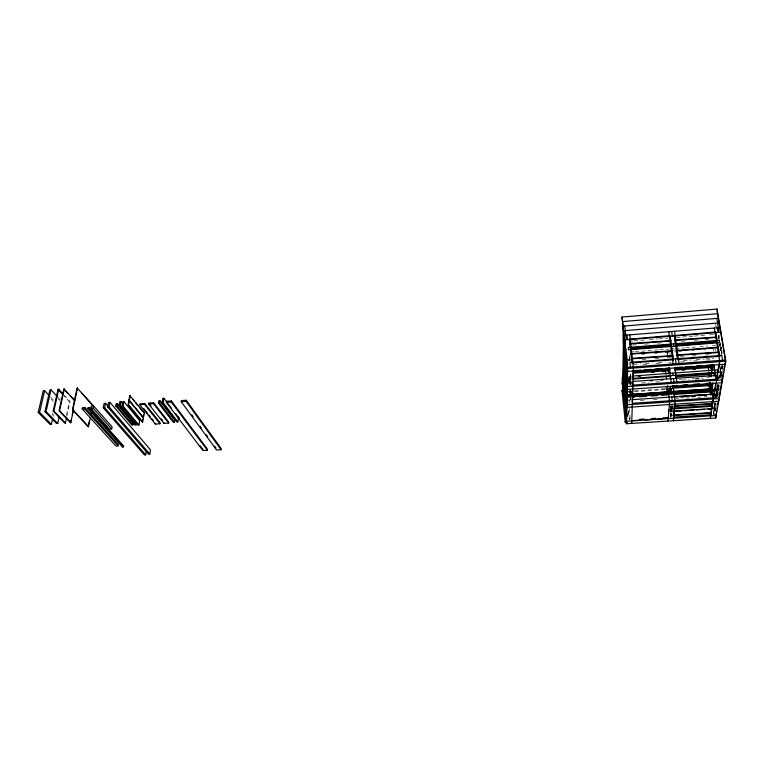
<?xml version="1.0" encoding="UTF-8"?>
<svg xmlns="http://www.w3.org/2000/svg" width="764" height="764" viewBox="0 0 764 764"><rect width="100%" height="100%" fill="white"/><g stroke="black" fill="none" stroke-linecap="round" stroke-linejoin="round"><path stroke-width="0.57" stroke-dasharray="3.82 2.86" d="M630.969 397.375L628.591 397.538L628.61 396.908L630.988 396.745M631.312 399.725L628.934 399.887L628.915 400.517L631.293 400.355M630.195 384.846L630.51 372.975M630.319 384.569L630.644 372.708M631.15 395.122L631.255 391.598M665.96 389.468L666.103 387.749M669.751 390.385L669.971 388.017M669.885 390.547L670.2 387.186M670.114 390.328L670.324 388.083M670.267 390.28L670.496 387.921M671.193 390.452L671.403 388.207M670.362 409.256L670.706 405.703M670.362 411.624L670.907 406.076M670.143 417.459L671.279 405.894M671.527 405.846L670.725 413.983L671.174 417.392M671.766 405.894L671.413 411.538L672.005 405.617M671.556 416.218L672.597 405.808M715.964 324.184L715.61 326.486L717.348 326.343M713.309 350.819L713.843 347.353M715.219 350.934L715.572 348.651M718.246 338.261L718.8 334.756M718.284 339.331L719.029 334.632M719.306 338.834L719.869 335.377M719.401 346.264L719.784 343.972M719.669 345.586L720.041 343.294M719.984 346.226L720.366 343.924M720.07 346.694L720.633 343.246M720.146 350.733L721.092 345.013M720.49 350.533L721.063 347.104M720.729 350.686L721.493 346.111M721.073 350.485L721.646 347.057M721.159 354.553L721.923 349.998M721.426 353.894L721.999 350.475M721.741 354.506L722.133 352.233M715.285 397.777L715.677 395.513M717.138 386.937L717.53 384.674M718.494 379.011L719.85 371.094L720.423 371.056L719.258 377.846M714.273 405.464L714.665 403.211M715.629 397.567L716.403 393.049L716.957 393.011L717.482 396.306M718.236 398.493L716.899 390.118L717.874 384.473M718.838 378.82L720.003 372.039L720.586 371.992L719.612 377.645M721.331 378.763L720.118 371.352L720.7 367.952M714.225 405.865L714.789 402.561M715.734 397.06L716.861 390.461L717.234 392.772L716.479 397.156M714.483 405.646L714.875 403.392M715.839 397.738L716.813 392.094L716.154 387.95M718.093 384.626L717.32 389.153L716.756 389.201M721.321 365.832L720.548 370.359L719.965 370.406M714.445 415.75L713.729 411.175L715.047 403.526M715.209 403.172L714.626 406.563L714.082 406.591L714.76 410.927L715.305 410.889L714.378 404.175M716.183 397.528L716.957 393.011M718.437 384.426L717.463 390.079L716.899 390.118M721.674 365.641L720.7 371.304L720.118 371.352M715.524 402.647L714.579 408.129L713.27 408.215M719.096 385.056L717.53 394.062L718.093 394.023M720.271 378.304L720.662 376.06L721.235 376.012M720.777 375.372L722.543 365.221M714.76 410.927L716.126 403.058M719.172 385.533L717.606 394.53L718.17 394.491M720.853 375.85L722.62 365.698M715.62 407.814L715.047 411.089L713.729 411.175M715.811 406.715L716.183 404.528M718.685 390.652L719.077 388.398M721.56 374.198L722.935 366.309M718.762 391.12L719.153 388.866M721.436 375.802L723.011 366.787M66.869 416.265L70.04 401.606L64.386 395.456M66.439 415.186L69.362 401.654L63.708 395.513M52.047 415.387L52.554 413.133M53.146 416.409L53.652 414.164M629.345 341.231L632.879 340.945M634.063 340.859L644.682 340.018M649.4 339.636L657.651 338.987M658.835 338.891L668.271 338.146M676.532 337.487L681.249 337.115M682.433 337.019L693.053 336.179M694.228 336.084L704.847 335.243M709.565 334.871L714.283 334.498M632.85 345.108L636.412 344.831M644.721 344.182L649.467 343.81M657.785 343.151L661.347 342.874M681.526 341.288L686.282 340.916M694.591 340.267L698.153 339.98M705.277 339.426L710.023 339.054M630.3 352.023L633.824 351.755M634.999 351.66L646.783 350.819M647.92 350.666L658.492 349.845M659.666 349.759L669.321 349.072M670.505 348.986L674.068 348.709M675.252 348.613L684.334 347.849M685.509 347.763L695.421 347.057M699.604 346.675L707.827 346.035M712.535 345.672L715.591 345.5M673.074 350.17L675.443 349.988M641.703 354.486L644.052 354.305M654.605 353.493L656.944 353.312M665.158 352.681L669.283 352.366M674.488 351.965L677.964 351.707M679.12 351.612L681.44 351.44M691.888 350.638L694.209 350.456M703.482 349.75L705.802 349.568M69.362 401.654L70.04 401.606M626.977 359.51L630.51 359.242M628.142 360.102L630.491 359.93M627.817 360.875L630.195 360.703M642.085 359.796L646.85 359.443M655.178 358.813L658.74 358.536M667.067 357.905L670.639 357.638M680.151 356.922L686.101 356.473M692.05 356.014L696.806 355.661M705.134 355.031L711.074 354.582M633.642 364.352L640.729 363.826M645.456 363.463L652.551 362.938M658.463 362.489L665.549 361.964M683.283 360.637L691.554 360.016M696.281 359.663L704.551 359.042M705.735 358.946L714.006 358.335M642.82 364.8L647.519 364.447M655.751 363.836L660.459 363.483M668.691 362.862L671.04 362.69M680.457 361.983L685.155 361.639M693.387 361.019L699.27 360.579M706.328 360.054L711.036 359.701M628.81 376.327L631.188 376.146M628.791 376.996L631.169 376.824M627.254 377.808L631.666 377.492M628.934 377.97L631.284 377.798M627.359 378.743L631.771 378.419M628.648 379.211L631.026 379.039M628.524 379.326L631.427 379.154M628.447 380.262L630.806 380.09M628.419 381.58L630.768 381.408M628.591 381.589L631.723 381.522M631.704 382.191L629.383 382.353L629.402 381.685L629.784 385.209M628.944 382.525L631.188 382.372M628.562 382.907L630.921 382.735M679.234 379.278L681.593 379.106M692.203 378.352L694.552 378.18M628.925 383.299L631.159 383.136M695.603 378.533L700.196 378.209M707.082 377.712L709.374 377.55M628.409 383.929L633.165 383.595M641.493 382.993L648.626 382.487M655.76 381.981L661.71 381.551M681.927 380.109L689.061 379.603M695.001 379.173L703.329 378.581M627.884 391.369L671.757 388.293M627.865 392.133L672.864 388.991M630.73 394.463L628.361 394.625L628.591 397.538M628.113 394.702L631.685 394.453M628.352 395.255L630.72 395.093M625.726 395.504L631.666 395.083M625.831 395.781L631.713 395.38M628.361 395.752L630.739 395.58M625.821 396.411L631.771 396M628.342 396.506L630.711 396.344M716.26 392.133L716.813 392.094M640.337 400.431L645.055 400.107M653.316 399.553L658.043 399.228M676.207 398.741L678.575 398.579M685.7 398.092L692.833 397.605M697.58 397.28L707.082 396.64M716.365 395.867L717.711 395.781M670.668 406.123L673.036 405.971M670.639 406.381L673.008 406.219M670.725 406.572L673.094 406.41M670.696 406.82L673.074 406.668M670.257 408.205L673.743 407.976M672.702 408.95L670.372 409.103L671.289 416.103M670.038 410.469L672.415 410.316M670.009 410.717L672.387 410.564M670.152 411.376L672.53 411.213M670.133 411.624L672.511 411.462M50.968 398.942L53.289 401.387M50.777 397.204L53.862 400.47M58.331 398.875L59.859 400.508M57.883 397.156L60.175 399.601M719.812 365.899L721.254 374.675M719.698 366.586L721.321 376.49M720.309 371.743L720.462 372.679M720.003 372.039L721.025 378.314M718.723 377.206L719.029 379.106M718.456 376.938L718.762 378.839M717.425 388.504L717.577 389.43M716.794 385.868L718.246 394.988M717.033 388.704L718.141 395.628M716.202 389.086L717.3 396M716.24 392.257L717.1 397.442M715.782 394.94L716.145 397.242M715.247 393.985L715.801 397.481M713.882 406.333L714.798 412.216M713.557 407.413L714.302 412.13M713.328 410.717L713.929 414.585M713.309 411.127L713.891 414.842M669.847 352.328L670.152 354.611M667.096 351.851L667.411 354.19M667.039 352.538L668.137 360.732M670.973 387.262L671.432 390.7M670.42 387.634L670.878 391.072M669.656 387.348L670.114 390.796M670.439 413.515L671.222 419.522M666.179 386.89L666.638 390.404M666.065 388.188L666.351 390.385M629.889 360.57L629.24 354.754L629.87 361.257M629.307 378.218L630.08 385.333M630.606 390.079L631.255 396.038M629.288 378.868L629.937 384.789M630.586 390.71L631.236 396.64M628.505 378.801L629.097 384.273M629.822 390.872L630.319 395.809L629.555 388.8M628.495 379.068L628.973 383.452M628.934 399.887L629.297 403.344M629.192 408.52L630.3 419.57M628.4 410.411L629.393 419.694M628.371 411.529L629.24 419.637M630.424 396.459L630.892 401.081L630.424 396.459"/><path stroke-width="1.15" d="M725.475 360.761L725.599 360.035L627.521 367.341L626.413 423.733L715.706 418.023L725.8 361.2L717.062 309.067L622.039 317.041L627.511 368.047L628.084 368M622.526 322.494L622.536 321.577L717.826 313.66M621.991 390.977L622.001 390.347L623.042 390.27L623.032 390.91M622.221 383.776L622.316 377.091L622.832 377.492M622.679 388.112L623.529 330.716L719.382 322.914M623.147 391.273L624.035 335.32L720.165 327.584L720.013 328.52M623.615 395.647L624.541 339.951L626.251 339.818L624.732 325.989M624.303 382.143L624.618 364.285L625.172 364.247M624.35 382.592L624.665 364.743L625.219 364.705M625.181 395.542L625.601 373.491L626.165 373.443M625.983 354.018L625.62 372.813L626.174 372.775L625.859 370.616M625.315 391.626L625.649 373.949L626.213 373.911M626.031 354.486L625.668 373.281L626.222 373.233M626.308 422.167L625.248 422.234L625.267 421.623L626.327 421.547L623.052 389.764M626.088 377.225L626.47 358.507L627.043 358.459M626.604 382.793L626.279 400.766L626.824 400.728M626.671 382.592L627.015 363.502L627.588 363.454M626.413 423.733L627.645 368.496L622.039 317.041M629.307 339.168L670.19 335.606L671.413 345.07M629.88 344.297L629.832 343.523L670.802 340.601M630.329 348.279L629.316 338.872M630.434 349.215L671.566 345.71L673.466 360.073M631.016 354.401L630.969 353.627L672.186 350.752M631.541 359.147L631.494 358.373L672.845 355.527M632 363.196L630.443 348.919M632.22 402.275L632.668 388.122M632.735 385.772L632.812 383.413M632.964 378.696L633.222 370.444M631.713 423.399L633.461 368.057L629.727 334.861M668.185 371.237L668.242 370.588L668.691 373.949M670.868 341.069L629.889 343.991M672.253 351.23L631.016 354.104M674.22 335.597L715.811 331.968L717.281 341.498M672.912 356.005L631.551 358.841M674.937 340.744L674.908 339.97L716.536 336.991M668.615 412.073L668.825 409.819M668.003 421.079L669.684 400.775M675.5 344.755L674.249 335.281M675.634 345.7L717.482 342.138L719.764 356.597M676.293 350.437L718.217 347.219M676.36 350.915L718.303 347.696M677.019 355.69L676.98 354.907L719.01 352.013M677.592 359.768L675.663 345.395M673.476 417.373L674.765 404.93M673.38 420.735L675.242 400.403M221.092 449.719L221.216 448.697L186.254 400.25L181.374 400.613L181.211 401.692L216.575 450.006L221.092 449.719L186.091 401.329L186.254 400.25M207.378 450.254L207.512 449.242L171.413 400.947L166.552 401.31L166.38 402.389L202.88 450.54L207.378 450.254L171.241 402.026L171.413 400.947M166.714 401.931L163.935 398.264L162.77 398.35L162.044 402.819L176.732 421.995L177.859 421.909L178.528 417.536L175.749 413.868M716.918 310.022L717.062 309.067M174.373 422.158L174.717 419.971L159.991 400.766L158.826 400.852L158.454 403.086L173.247 422.234L174.373 422.158L159.619 403L159.991 400.766M710.615 368.172L710.969 365.851M710.94 368.105L711.045 367.446L711.58 370.836M168.663 423.103L168.806 422.225L153.621 402.771L148.799 403.125L148.646 404.022L163.983 423.428L168.663 423.103L153.468 403.659L153.621 402.771M716.613 337.468L674.965 340.438M709.699 382.926L709.145 386.45L708.801 384.254M712.105 367.656L712.478 365.307M710.988 375.792L711.351 373.51M711.714 371.228L712.793 364.39M673.285 387.004L709.88 384.435L710.09 383.127L705.353 383.461M711.131 376.709L711.676 373.29M712.038 371.017L712.984 364.829L705.869 365.354M163.983 423.428L164.126 422.559M710.023 389.716L710.95 383.862M710.539 388.446L711.083 385.085M177.859 421.909L163.209 402.733L163.935 398.264M160.02 423.762L160.163 422.884L144.721 403.488L139.917 403.85L139.755 404.739L155.359 424.087L160.02 423.762L144.568 404.385L144.721 403.488M710.74 394.644L711.399 391.025M711.714 389.544L712.812 382.764M713.92 375.993L714.464 372.603M155.359 424.087L155.503 423.218M711.169 394.205L711.542 391.932M711.857 390.471L712.965 383.7M714.244 375.802L714.798 372.412M149.782 454.055L150.47 449.872L109.901 402.351L108.488 402.466L107.629 406.887L148.464 454.141L149.782 454.055L109.051 406.782L109.901 402.351M719.086 352.5L677.047 355.384M107.877 405.99L105.566 403.306L104.143 403.421L103.283 407.842L144.386 454.933L145.704 454.847L146.401 450.664M712.144 403.612L674.22 405.885M711.886 405.741L712.631 401.243M710.463 414.957L712.793 401.052M713.184 398.732L715.706 383.662M716.489 379.03L719.01 363.96M711.647 408.893L712.965 401.033M710.243 418.376L719.784 361.649L714.273 328.062M142.39 422.129L128.094 404.824L129.785 395.532L144.425 412.98L142.39 422.129L142.887 419.255M143.307 416.829L143.632 414.919M138.895 424.994L139.65 420.658L123.892 401.654L122.756 401.74L121.934 406.171L137.787 425.08L138.895 424.994L123.071 406.085L123.892 401.654M122.469 403.316L120.96 401.511L119.814 401.597L118.983 406.028L134.932 424.937L136.049 424.86L136.431 422.693M132.974 424.899L133.356 422.731L117.398 403.793L116.262 403.879L115.841 406.104L131.866 424.975L132.974 424.899L116.978 406.018L117.398 403.793M716.594 410.975L715.706 418.023M716.976 408.797L717.415 406.286M717.797 404.156L718.246 401.606M721.292 384.416L718.695 401.234L626.776 407.393L626.661 406.286M721.579 382.774L723.546 371.648M723.89 369.747L725.074 363.005L725.265 364.218L627.588 371.419L627.454 370.273M122.421 446.911L87.831 408.492L88.013 407.604L89.14 407.518L123.634 445.995L123.482 446.844L122.421 446.911L122.574 446.071M142.858 422.091L128.572 404.786L130.262 395.494M118.143 445.851L118.372 444.581L84.804 407.451L82.464 407.623L82.187 408.95L115.927 446.004L118.143 445.851L84.527 408.778L82.187 408.95M136.049 424.86L120.129 405.951L120.96 401.511M111.697 428.967L112.107 426.809L93.571 405.913L91.222 406.085L90.773 408.291L109.424 429.129L111.697 428.967L93.132 408.119L90.773 408.291M145.704 454.847L104.697 407.737L105.566 403.306M92.998 405.34L77.107 387.969L72.446 409.771L88.223 426.751L90.496 417.717M90.954 415.463L92.32 408.721M93.132 408.119L93.571 405.913M88.223 426.751L89.359 421.126M90.505 415.501L90.954 413.248M123.482 446.844L88.958 408.406L89.14 407.518M84.527 408.778L84.804 407.451M88.681 426.713L72.914 409.733L77.565 387.931M73.63 410.316L70.527 422.769L71.014 420.506M72.217 414.862L73.172 410.344M62.772 393.699L58.732 389.315L58.045 389.363L53.165 411.099L64.73 423.084L65.408 423.036L66.63 417.402M70.527 422.769L59.076 410.755L63.89 389.01L74.748 400.403M70.985 422.731L59.544 410.726L64.348 388.971M57.119 396.335L51.016 389.793L49.918 389.879L44.942 411.586L56.651 423.552L57.739 423.466L59.229 416.705M65.408 423.036L53.862 411.042L58.732 389.315M49.24 395.58L44.618 390.69L43.252 390.796L38.2 412.464L50.023 424.383L51.379 424.287L52.64 418.662M57.739 423.466L46.05 411.5L51.016 389.793M51.379 424.287L39.585 412.359L44.618 390.69M718.599 318.273L623.032 326.132L623.348 342.988M720.949 332.273L719.172 332.416L716.842 318.416M625.525 344.583L624.962 344.631L624.627 363.607L625.181 363.568M625.582 345.051L625.009 345.099L624.675 364.065L625.229 364.027M630.338 347.973L671.441 344.765M675.529 344.449L717.329 341.183M626.012 349.033L625.439 349.072L624.856 387.329L625.391 387.291M625.544 350.017L626.117 349.969M627.149 359.414L626.576 359.452L626.193 378.151L626.747 378.113M128.982 399.944L143.212 417.345M128.896 400.384L143.135 417.774M632 362.9L673.495 359.777M677.62 359.472L719.812 356.291M627.063 363.979L627.645 363.931L627.397 361.678M115.841 406.104L116.978 406.018M166.38 402.389L171.241 402.026M107.629 406.887L109.051 406.782M118.983 406.028L120.129 405.951M158.454 403.086L159.619 403M162.044 402.819L163.209 402.733M44.942 411.586L46.05 411.5M53.165 411.099L53.862 411.042M87.831 408.492L88.958 408.406M139.755 404.739L144.568 404.385M148.646 404.022L153.468 403.659M181.211 401.692L186.091 401.329M627.645 368.496L725.8 361.2M38.2 412.464L39.585 412.359M121.934 406.171L123.071 406.085M103.283 407.842L104.697 407.737M633.547 370.683L640.662 370.158M644.214 369.9L651.329 369.375M654.891 369.117L661.996 368.592M665.559 368.324L669.111 368.067M676.226 367.541L682.156 367.102M685.709 366.835L692.824 366.319M696.386 366.051L702.307 365.612M633.499 372.049L670.171 369.356M674.908 369.002L712.764 366.223M633.127 373.157L669.875 370.464M675.376 370.062L712.707 367.322M651.816 372.44L654.156 372.269M662.34 371.667L664.68 371.495M682.433 370.196L684.811 370.024M693.129 369.413L695.498 369.241M632.382 376.06L717.539 369.862L717.788 371.438M638.303 376.308L640.671 376.127M626.633 377.855L626.079 377.893L625.726 395.504L626.26 395.466M144.425 412.98L139.487 407.498M626.738 378.782L626.174 378.829L625.821 396.411L626.365 396.373M632.544 378.4L717.921 372.221M676.083 375.783L679.635 375.525M682.013 375.353L709.279 373.386M632.621 379.068L670.954 376.26M675.414 375.974L715.744 373.023M675.653 376.862L709.88 374.398M632.888 381.437L717.234 375.382M650.269 380.864L652.59 380.692M660.717 380.109L663.037 379.947M631.876 385.19L717.53 379.106M624.761 386.422L625.296 386.383L625.067 384.244M721.397 380.567L721.98 380.529M672.234 385.791L676.961 385.457M682.882 385.037L687.61 384.703M693.521 384.292L699.442 383.872M672.941 388.217L709.689 385.639M631.923 394.377L712.058 388.819M631.685 394.453L712.669 388.838M681.517 391.579L683.856 391.416M703.759 390.032L706.098 389.879M638.809 394.596L641.187 394.425M649.515 393.852L651.893 393.689M660.22 393.107L662.598 392.944M672.11 392.285L674.497 392.123M682.825 391.55L685.203 391.378M693.531 390.805L695.909 390.643M631.713 395.38L715.228 389.592M631.771 396L715.219 390.242M633.958 396.22L641.025 395.733M645.733 395.408L651.625 394.998M656.333 394.673L663.4 394.186M666.934 393.947L669.293 393.785M632.172 396.669L714.77 390.967M632.153 397.299L634.521 397.137M639.267 396.803L646.382 396.315M651.129 395.991L657.059 395.58M661.796 395.255L667.726 394.845M673.628 394.444L712.315 391.779M632.496 399.648L715.247 393.985M674.211 396.888L710.787 394.386M626.232 400.307L626.776 400.269M680.17 396.927L683.713 396.688M691.974 396.124L695.517 395.876M702.594 395.399L706.137 395.15M682.252 396.879L684.601 396.717M692.824 396.153L695.173 395.991M632.63 403.287L714.254 397.757M626.833 404.796L719.163 398.56L718.981 397.433M674.287 406.333L712.249 403.803L711.924 401.663M673.743 407.976L712.077 405.426M673.858 408.874L712.22 406.333M673.724 411.137L711.8 408.635M673.695 411.385L682.023 410.841M684.401 410.688L693.922 410.058M696.3 409.905L704.628 409.351M708.19 409.122L711.761 408.883M672.979 415.062L711.274 412.57M673.036 415.511L711.341 413.028M639.325 419.36L644.042 419.054M651.119 418.596L655.837 418.29M662.913 417.832L667.631 417.526M673.523 417.144L711.265 414.709M633.289 420.572L640.413 420.114M645.169 419.808L651.109 419.426M657.05 419.044L662.99 418.653M626.299 422.654L627.359 422.587M58.045 389.363L62.085 393.756M63.89 389.01L67.891 393.403M70.298 396.038L74.299 400.431M81.738 393.193L92.549 405.378M116.262 403.879L117.78 405.684M132.764 399.209L134.263 401.052M135.753 402.895L137.988 405.655M143.622 408.453L147.337 413.066M148.818 414.909L150.307 416.762M151.788 418.605L153.278 420.448M148.799 403.125L150.995 405.904M161.204 418.853L162.665 420.706M177.993 416.437L179.425 418.328M200.158 445.746L203.023 449.528M168.099 403.774L171.575 408.358M191.764 414.842L193.149 416.743M200.072 426.226L201.457 428.117M206.309 434.764L207.693 436.655M214.627 446.147L216.011 448.038M717.109 311.168L717.491 313.46M717.683 314.606L718.265 318.072M718.456 319.218L719.039 322.694M719.23 323.86L719.822 327.355M720.041 328.329L725.284 359.615M717.215 327.823L717.998 332.512L627.397 339.722L626.881 335.09M722.601 360.264L721.789 355.413L629.899 362.337L630.424 367.121M722.286 378.763L722.477 379.909L627.101 386.584L623.72 355.174M718.953 364.18L719.316 366.405M721.789 381.608L721.97 382.754L627.177 389.42L627.063 388.293M713.824 364.953L716.088 379.087M713.528 364.466L714.474 370.349M714.846 372.708L715.41 376.232M715.983 414.403L716.154 415.501L626.47 421.279L626.356 420.19M708.276 367.646L708.82 371.113M709.183 373.424L709.546 375.735M710.635 382.668L713.165 398.837M708.906 372.928L709.441 376.394M710.53 383.318L711.437 389.086M711.79 391.397L712.334 394.864M709.67 383.108L709.88 384.435M710.434 387.358L710.797 389.716M711.169 392.075L711.532 394.434M709.842 386.24L710.186 388.456M710.358 391.655L710.854 394.835M710.195 391.139L710.816 395.093M709.317 387.558L709.66 389.774M674.564 331.251L679.072 363.502M671.671 331.49L672.32 336.15M673.39 343.905L673.714 346.264M675.452 358.899L676.121 363.721M674.956 367.818L676.885 381.866M675.051 369.671L675.529 373.176M675.854 375.525L676.331 379.03M668.777 331.719L673.17 363.941M672.817 373.118L673.132 375.468M673.542 378.524L674.02 382.067M672.969 385.323L674.984 400.26M672.912 385.963L673.686 391.703M673.991 394.004L674.45 397.442M669.293 368.229L671.327 383.452M669.073 367.742L669.856 373.596M670.162 375.936L670.63 379.441M671.04 391.665L671.346 393.966M671.747 396.965L672.205 400.431M665.52 370.788L665.969 374.226M666.275 376.528L666.571 378.82M667.478 385.705L669.589 401.778M667.87 389.793L668.175 392.085M632.344 382.688L632.602 385.018M625.095 340.629L625.334 342.845M626.681 355.098L626.919 357.342M625.429 349.797L625.535 350.733M627.416 384.311L627.645 387.205L627.082 387.243L623.711 355.862M627.12 385.533L627.244 386.66M625.917 392.218L626.146 394.377M623.424 373.873L626.862 405.598M623.414 374.513L626.681 405.302M624.58 394.071L626.91 416.103M624.58 394.329L626.91 416.351M622.23 383.012L623.032 390.614M625.811 418.023L626.06 420.343M622.001 390.347L625.248 422.234M719.287 340.314L628.247 347.429L628.505 349.778L719.688 342.692L719.287 340.314"/></g></svg>
